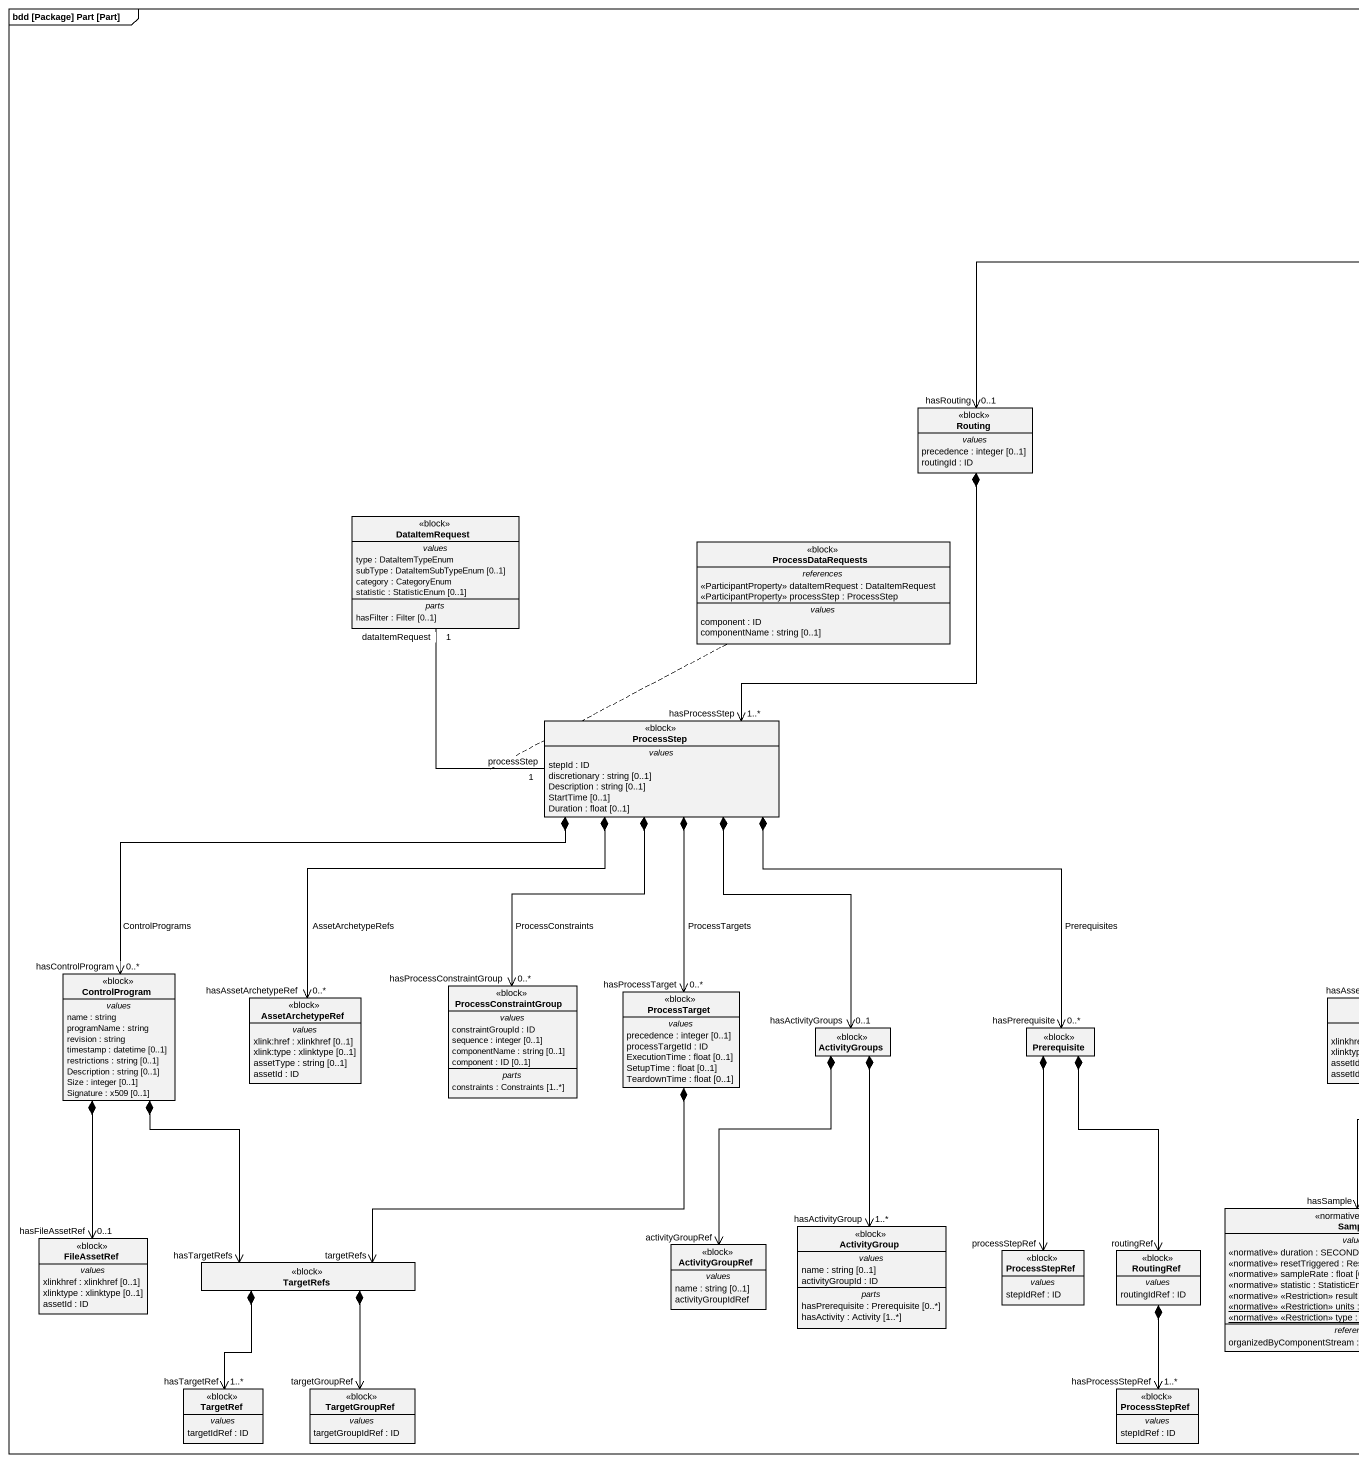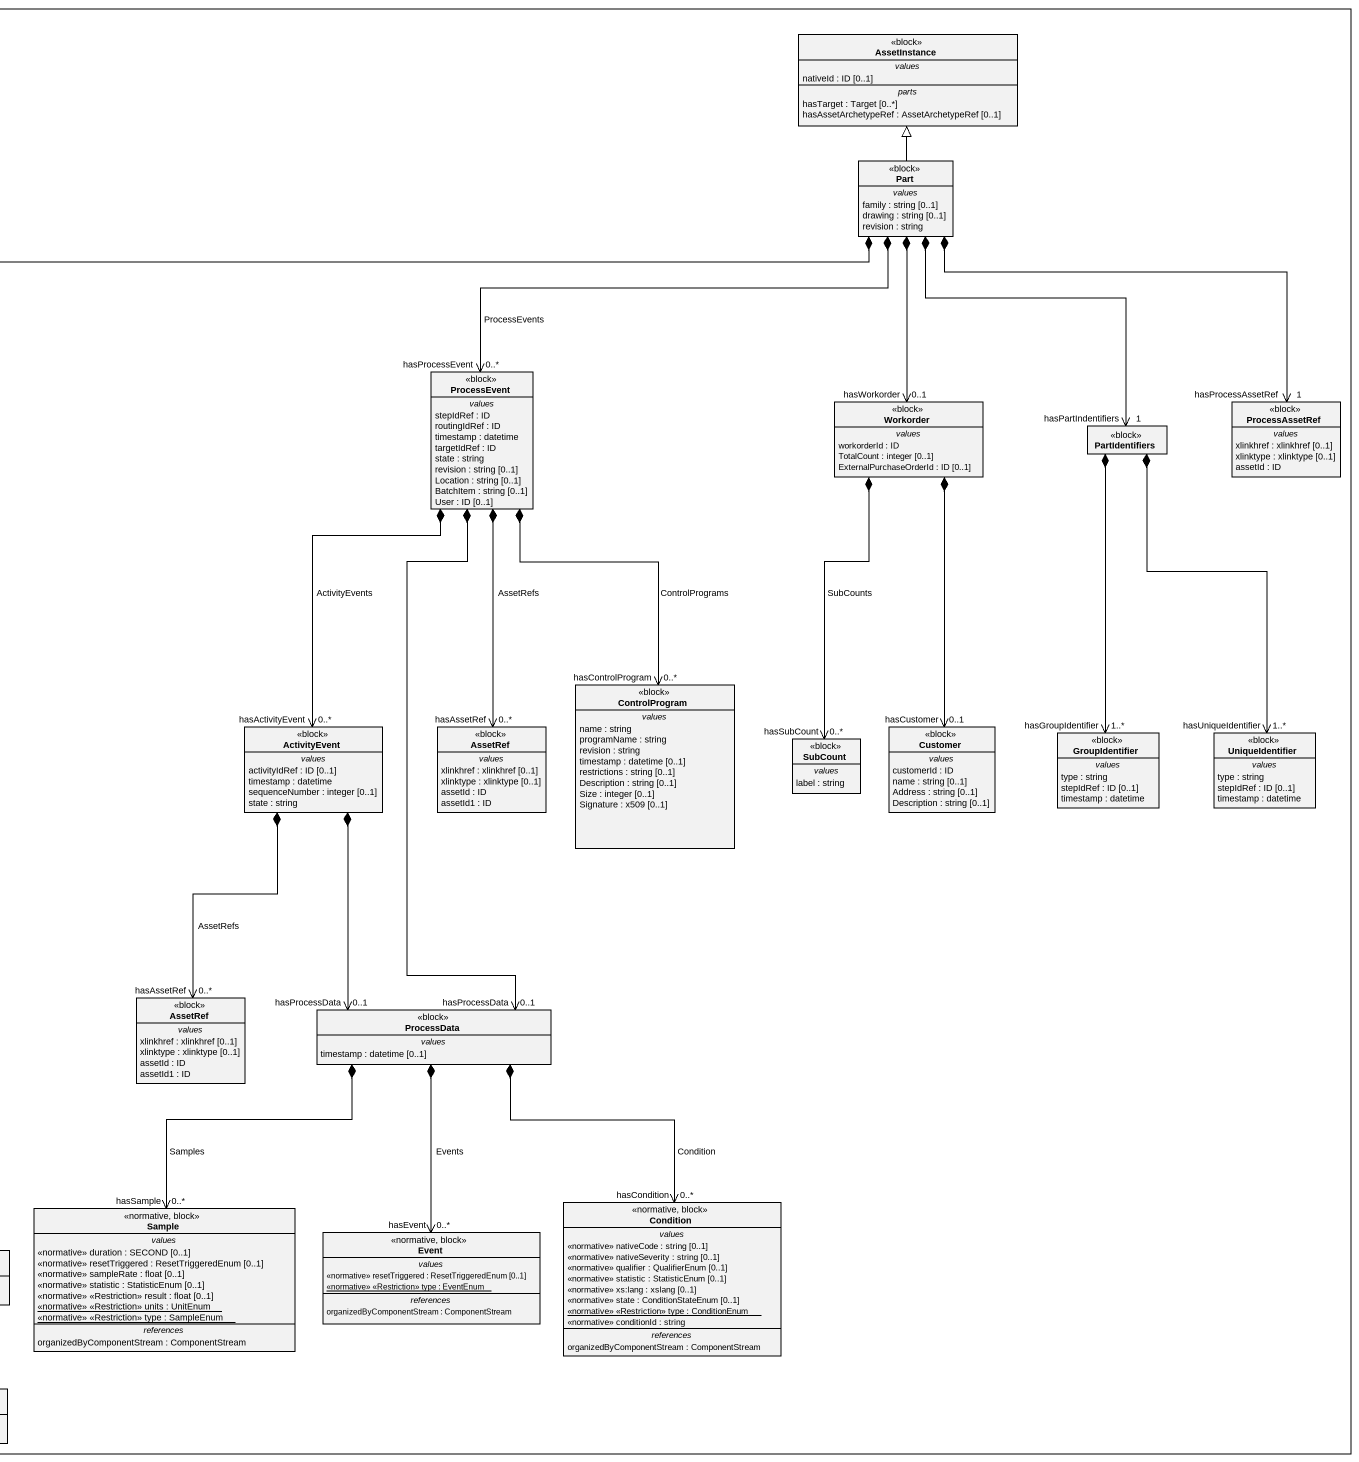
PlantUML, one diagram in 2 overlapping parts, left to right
@startuml
mainframe bdd [Package] Part [Part]
hide circle
hide empty members
class AssetInstance <<block>> {
  -- values --
  nativeId : ID [0..1]
  -- parts --
  hasTarget : Target [0..*]
  hasAssetArchetypeRef : AssetArchetypeRef [0..1]
}
class Part <<block>> {
  -- values --
  family : string [0..1]
  drawing : string [0..1]
  revision : string
}
class ProcessEvent <<block>> {
  -- values --
  stepIdRef : ID
  routingIdRef : ID
  timestamp : datetime
  targetIdRef : ID
  state : string
  revision : string [0..1]
  Location : string [0..1]
  BatchItem : string [0..1]
  User : ID [0..1]
}
class Routing <<block>> {
  -- values --
  precedence : integer [0..1]
  routingId : ID
}
class Workorder <<block>> {
  -- values --
  workorderId : ID
  TotalCount : integer [0..1]
  ExternalPurchaseOrderId : ID [0..1]
}
class PartIdentifiers <<block>>
class ProcessAssetRef <<block>> {
  -- values --
  xlinkhref : xlinkhref [0..1]
  xlinktype : xlinktype [0..1]
  assetId : ID
}
class DataItemRequest <<block>> {
  -- values --
  type : DataItemTypeEnum
  subType : DataItemSubTypeEnum [0..1]
  category : CategoryEnum
  statistic : StatisticEnum [0..1]
  -- parts --
  hasFilter : Filter [0..1]
}
class ProcessDataRequests <<block>> {
  -- references --
  <<ParticipantProperty>> dataItemRequest : DataItemRequest
  <<ParticipantProperty>> processStep : ProcessStep
  -- values --
  component : ID
  componentName : string [0..1]
}
class ControlProgram <<block>> {
  -- values --
  name : string
  programName : string
  revision : string
  timestamp : datetime [0..1]
  restrictions : string [0..1]
  Description : string [0..1]
  Size : integer [0..1]
  Signature : x509 [0..1]
}
class ProcessStep <<block>> {
  -- values --
  stepId : ID
  discretionary : string [0..1]
  Description : string [0..1]
  StartTime [0..1]
  Duration : float [0..1]
}
class ActivityEvent <<block>> {
  -- values --
  activityIdRef : ID [0..1]
  timestamp : datetime
  sequenceNumber : integer [0..1]
  state : string
}
class AssetRef <<block>> {
  -- values --
  xlinkhref : xlinkhref [0..1]
  xlinktype : xlinktype [0..1]
  assetId : ID
  assetId1 : ID
}
class SubCount <<block>> {
  -- values --
  label : string
}
class Customer <<block>> {
  -- values --
  customerId : ID
  name : string [0..1]
  Address : string [0..1]
  Description : string [0..1]
}
class GroupIdentifier <<block>> {
  -- values --
  type : string
  stepIdRef : ID [0..1]
  timestamp : datetime
}
class UniqueIdentifier <<block>> {
  -- values --
  type : string
  stepIdRef : ID [0..1]
  timestamp : datetime
}
class "ControlProgram" as ControlProgram_2 <<block>> {
  -- values --
  name : string
  programName : string
  revision : string
  timestamp : datetime [0..1]
  restrictions : string [0..1]
  Description : string [0..1]
  Size : integer [0..1]
  Signature : x509 [0..1]
}
class AssetArchetypeRef <<block>> {
  -- values --
  xlink:href : xlinkhref [0..1]
  xlink:type : xlinktype [0..1]
  assetType : string [0..1]
  assetId : ID
}
class ProcessConstraintGroup <<block>> {
  -- values --
  constraintGroupId : ID
  sequence : integer [0..1]
  componentName : string [0..1]
  component : ID [0..1]
  -- parts --
  constraints : Constraints [1..*]
}
class ProcessTarget <<block>> {
  -- values --
  precedence : integer [0..1]
  processTargetId : ID
  ExecutionTime : float [0..1]
  SetupTime : float [0..1]
  TeardownTime : float [0..1]
}
class "AssetRef" as AssetRef_2 <<block>> {
  -- values --
  xlinkhref : xlinkhref [0..1]
  xlinktype : xlinktype [0..1]
  assetId : ID
  assetId1 : ID
}
class ProcessData <<block>> {
  -- values --
  timestamp : datetime [0..1]
}
class ActivityGroups <<block>>
class Prerequisite <<block>>
class Condition <<normative, block>> {
  -- values --
  <<normative>> nativeCode : string [0..1]
  <<normative>> nativeSeverity : string [0..1]
  <<normative>> qualifier : QualifierEnum [0..1]
  <<normative>> statistic : StatisticEnum [0..1]
  <<normative>> xs:lang : xslang [0..1]
  <<normative>> state : ConditionStateEnum [0..1]
  {static} <<normative>> <<Restriction>> type : ConditionEnum
  <<normative>> conditionId : string
  -- references --
  organizedByComponentStream : ComponentStream
}
class FileAssetRef <<block>> {
  -- values --
  xlinkhref : xlinkhref [0..1]
  xlinktype : xlinktype [0..1]
  assetId : ID
}
class ActivityGroup <<block>> {
  -- values --
  name : string [0..1]
  activityGroupId : ID
  -- parts --
  hasPrerequisite : Prerequisite [0..*]
  hasActivity : Activity [1..*]
}
class Sample <<normative, block>> {
  -- values --
  <<normative>> duration : SECOND [0..1]
  <<normative>> resetTriggered : ResetTriggeredEnum [0..1]
  <<normative>> sampleRate : float [0..1]
  <<normative>> statistic : StatisticEnum [0..1]
  <<normative>> <<Restriction>> result : float [0..1]
  {static} <<normative>> <<Restriction>> units : UnitEnum
  {static} <<normative>> <<Restriction>> type : SampleEnum
  -- references --
  organizedByComponentStream : ComponentStream
}
class Event <<normative, block>> {
  -- values --
  <<normative>> resetTriggered : ResetTriggeredEnum [0..1]
  {static} <<normative>> <<Restriction>> type : EventEnum
  -- references --
  organizedByComponentStream : ComponentStream
}
class TargetRefs <<block>>
class ActivityGroupRef <<block>> {
  -- values --
  name : string [0..1]
  activityGroupIdRef
}
class ProcessStepRef <<block>> {
  -- values --
  stepIdRef : ID
}
class RoutingRef <<block>> {
  -- values --
  routingIdRef : ID
}
class TargetRef <<block>> {
  -- values --
  targetIdRef : ID
}
class TargetGroupRef <<block>> {
  -- values --
  targetGroupIdRef : ID
}
class "ProcessStepRef" as ProcessStepRef_2 <<block>> {
  -- values --
  stepIdRef : ID
}
Part -up-|> AssetInstance
Part *-left-> "hasProcessEvent\n0..*" ProcessEvent : ProcessEvents
Part *-left-> "hasRouting\n0..1" Routing
Part *--> "hasWorkorder\n0..1" Workorder
Part *--> "hasPartIndentifiers\n1" PartIdentifiers
Part *--> "hasProcessAssetRef\n1" ProcessAssetRef
ProcessEvent *--> "0..*\nhasControlProgram" ControlProgram : ControlPrograms
ProcessEvent *--> "hasActivityEvent\n0..*" ActivityEvent : ActivityEvents
ProcessEvent *--> "hasAssetRef\n0..*" AssetRef : AssetRefs
ProcessEvent *--> "hasProcessData\n0..1" ProcessData
Routing *--> "hasProcessStep\n1..*" ProcessStep
Workorder *--> "hasSubCount\n0..*" SubCount : SubCounts
Workorder *--> "0..1\nhasCustomer" Customer
PartIdentifiers *--> "hasGroupIdentifier\n1..*" GroupIdentifier
PartIdentifiers *--> "hasUniqueIdentifier\n1..*" UniqueIdentifier
ProcessStep "1\nprocessStep" -up- "1\ndataItemRequest" DataItemRequest
(ProcessStep, DataItemRequest) .. ProcessDataRequests
ProcessStep *-left-> "hasControlProgram\n0..*" ControlProgram_2 : ControlPrograms
ProcessStep *--> "hasAssetArchetypeRef\n0..*" AssetArchetypeRef : AssetArchetypeRefs
ProcessStep *--> "0..*\nhasProcessConstraintGroup" ProcessConstraintGroup : ProcessConstraints
ProcessStep *--> "hasProcessTarget\n0..*" ProcessTarget : ProcessTargets
ProcessStep *--> "hasActivityGroups\n0..1" ActivityGroups
ProcessStep *--> "hasPrerequisite\n0..*" Prerequisite : Prerequisites
ActivityEvent *--> "0..*\nhasAssetRef" AssetRef_2 : AssetRefs
ActivityEvent *--> "hasProcessData\n0..1" ProcessData
ControlProgram_2 *--> "hasFileAssetRef\n0..1" FileAssetRef
ControlProgram_2 *--> "hasTargetRefs" TargetRefs
ProcessTarget *--> "targetRefs" TargetRefs
ProcessData *--> "hasCondition\n0..*" Condition : Condition
ProcessData *--> "hasSample\n0..*" Sample : Samples
ProcessData *--> "hasEvent\n0..*" Event : Events
ActivityGroups *--> "1..*\nhasActivityGroup" ActivityGroup
ActivityGroups *--> "activityGroupRef" ActivityGroupRef
Prerequisite *--> "processStepRef" ProcessStepRef
Prerequisite *--> "routingRef" RoutingRef
TargetRefs *--> "hasTargetRef\n1..*" TargetRef
TargetRefs *--> "targetGroupRef" TargetGroupRef
RoutingRef *--> "1..*\nhasProcessStepRef" ProcessStepRef_2
@enduml
